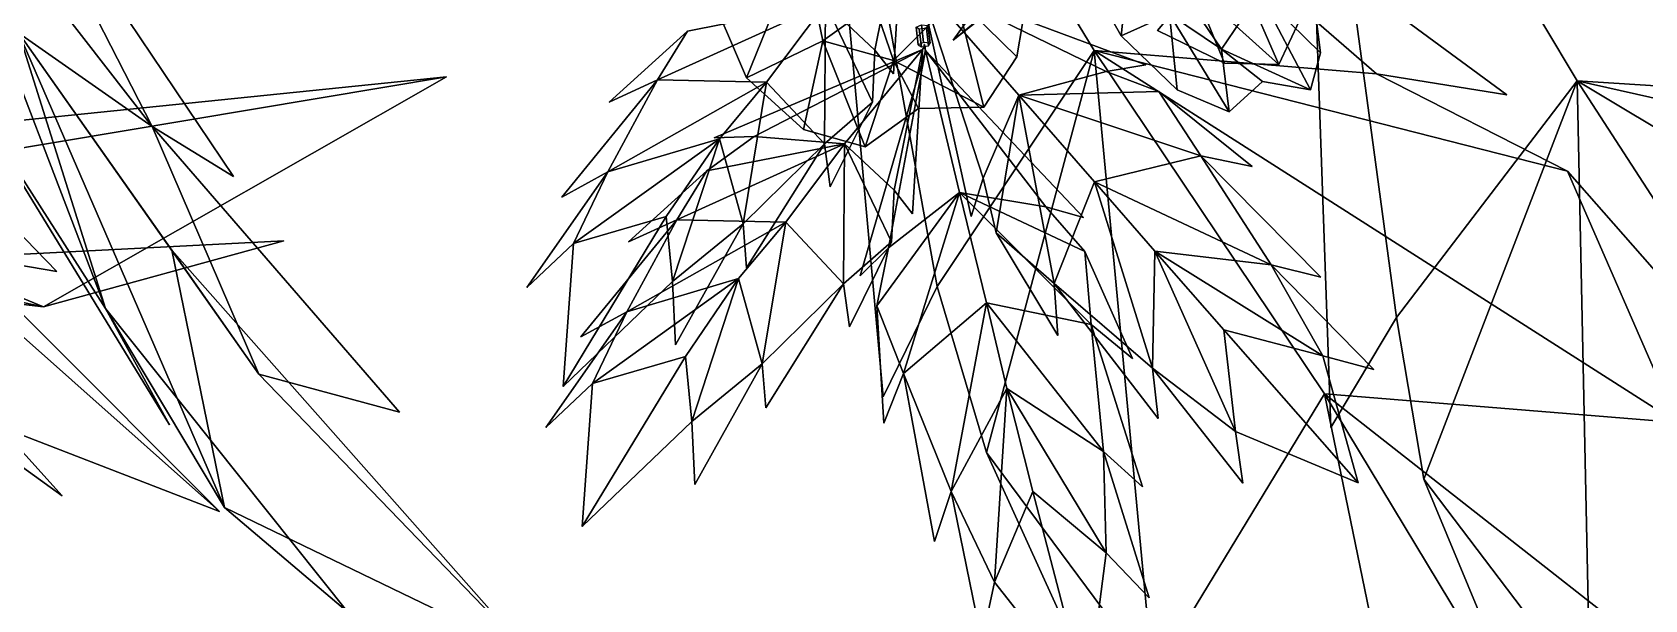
# Model space of a CAD drawing. Header units: metres. Extents: x -317 to 277, y -489 to 236.
# Drawn here: x 59.2 to 157.9, y -107.1 to -72.4 of the extents above; entities that cross this region are included whole.
import ezdxf

# ---------------------------------------------------------------- set-up
doc = ezdxf.new("R2010")
doc.units = ezdxf.units.M

msp = doc.modelspace()

# ---------------------------------------------------------------- linework, layer by layer
at = {"layer": 'Newplan_FruitU', "color": 3}
for points in [[(131.138, -60.09371, 377.6705), (119.9344, -66.7546, 386.8047), (115.5746, -72.8486, 379.5926)], [(131.138, -60.09371, 377.6705), (115.5746, -72.8486, 379.5926), (119.9344, -66.7546, 386.8047)], [(131.138, -60.09371, 377.6705), (115.5746, -72.8486, 379.5926), (120.1983, -69.167, 370.3954)], [(131.138, -60.09371, 377.6705), (120.1983, -69.167, 370.3954), (115.5746, -72.8486, 379.5926)]]:
    msp.add_3dface(points, dxfattribs=at)
at = {"layer": 'Newplan_Leaf', "color": 3}
for points in [[(106.7797, -44.7755, 308.9688), (149.4775, -76.1953, 318.3027), (141.5044, -74.9105, 314.5304)], [(106.7797, -44.7755, 308.9688), (141.5044, -74.9105, 314.5304), (149.4775, -76.1953, 318.3027)], [(141.5044, -74.9105, 314.5304), (124.2001, -73.4701, 304.3191), (106.7797, -44.7755, 308.9688)], [(141.5044, -74.9105, 314.5304), (106.7797, -44.7755, 308.9688), (124.2001, -73.4701, 304.3191)], [(114.5962, -87.9374, 294.1091), (111.2851, -94.6851, 289.3178), (106.7797, -44.7755, 308.9688)], [(114.5962, -87.9374, 294.1091), (106.7797, -44.7755, 308.9688), (111.2851, -94.6851, 289.3178)], [(106.7797, -44.7755, 308.9688), (124.2001, -73.4701, 304.3191), (114.5962, -87.9374, 294.1091)], [(106.7797, -44.7755, 308.9688), (114.5962, -87.9374, 294.1091), (124.2001, -73.4701, 304.3191)], [(136.9727, -47.2275, 294.9824), (181.3414, -77.7041, 295.1229), (172.7657, -76.5485, 292.9845)], [(136.9727, -47.2275, 294.9824), (172.7657, -76.5485, 292.9845), (181.3414, -77.7041, 295.1229)], [(172.7657, -76.5485, 292.9845), (153.7935, -75.3438, 286.3221), (136.9727, -47.2275, 294.9824)], [(172.7657, -76.5485, 292.9845), (136.9727, -47.2275, 294.9824), (153.7935, -75.3438, 286.3221)], [(142.7222, -89.8341, 277.7639), (138.699, -96.561, 273.5196), (136.9727, -47.2275, 294.9824)], [(142.7222, -89.8341, 277.7639), (136.9727, -47.2275, 294.9824), (138.699, -96.561, 273.5196)], [(136.9727, -47.2275, 294.9824), (153.7935, -75.3438, 286.3221), (142.7222, -89.8341, 277.7639)], [(136.9727, -47.2275, 294.9824), (142.7222, -89.8341, 277.7639), (153.7935, -75.3438, 286.3221)], [(57.2036, -59.9567, 266.3783), (66.512, -78.1398, 270.8947), (52.4507, -60.0354, 249.546)], [(57.2036, -59.9567, 266.3783), (52.4507, -60.0354, 249.546), (66.512, -78.1398, 270.8947)], [(66.512, -78.1398, 270.8947), (58.3427, -72.4102, 254.9263), (52.4507, -60.0354, 249.546)], [(66.512, -78.1398, 270.8947), (52.4507, -60.0354, 249.546), (58.3427, -72.4102, 254.9263)], [(52.4507, -60.0354, 249.546), (63.6505, -89.2685, 248.4321), (53.6745, -73.6822, 238.6745)], [(52.4507, -60.0354, 249.546), (53.6745, -73.6822, 238.6745), (63.6505, -89.2685, 248.4321)], [(52.4507, -60.0354, 249.546), (58.3427, -72.4102, 254.9263), (63.6505, -89.2685, 248.4321)], [(52.4507, -60.0354, 249.546), (63.6505, -89.2685, 248.4321), (58.3427, -72.4102, 254.9263)], [(57.2036, -59.9567, 266.3783), (71.4884, -81.2013, 276.9733), (66.512, -78.1398, 270.8947)], [(57.2036, -59.9567, 266.3783), (66.512, -78.1398, 270.8947), (71.4884, -81.2013, 276.9733)], [(110.7817, -73.4641, 420.6805), (107.7467, -70.625, 417.0002), (112.5199, -64.8486, 411.4263)], [(110.7817, -73.4641, 420.6805), (112.5199, -64.8486, 411.4263), (107.7467, -70.625, 417.0002)], [(112.5199, -64.8486, 411.4263), (111.9175, -74.917, 422.3031), (110.7817, -73.4641, 420.6805)], [(112.5199, -64.8486, 411.4263), (110.7817, -73.4641, 420.6805), (111.9175, -74.917, 422.3031)], [(113.4709, -69.1722, 412.7752), (127.3656, -74.3641, 412.6327), (124.9421, -74.7646, 412.6226)], [(113.4709, -69.1722, 412.7752), (124.9421, -74.7646, 412.6226), (127.3656, -74.3641, 412.6327)], [(124.9421, -74.7646, 412.6226), (119.5933, -76.2059, 412.2635), (113.4709, -69.1722, 412.7752)], [(124.9421, -74.7646, 412.6226), (113.4709, -69.1722, 412.7752), (119.5933, -76.2059, 412.2635)], [(117.4114, -81.3071, 412.4496), (116.6769, -83.6502, 412.3871), (113.4709, -69.1722, 412.7752)], [(117.4114, -81.3071, 412.4496), (113.4709, -69.1722, 412.7752), (116.6769, -83.6502, 412.3871)], [(113.4709, -69.1722, 412.7752), (119.5933, -76.2059, 412.2635), (117.4114, -81.3071, 412.4496)], [(113.4709, -69.1722, 412.7752), (117.4114, -81.3071, 412.4496), (119.5933, -76.2059, 412.2635)], [(107.7467, -70.625, 417.0002), (97.4652, -75.2729, 420.4019), (99.3041, -72.2909, 417.2523)], [(107.7467, -70.625, 417.0002), (99.3041, -72.2909, 417.2523), (97.4652, -75.2729, 420.4019)], [(107.7467, -70.625, 417.0002), (104.142, -75.4186, 420.8486), (97.4652, -75.2729, 420.4019)], [(107.7467, -70.625, 417.0002), (97.4652, -75.2729, 420.4019), (104.142, -75.4186, 420.8486)], [(107.6854, -79.194, 425.0903), (104.142, -75.4186, 420.8486), (107.7467, -70.625, 417.0002)], [(107.6854, -79.194, 425.0903), (107.7467, -70.625, 417.0002), (104.142, -75.4186, 420.8486)], [(110.6292, -76.636, 422.4476), (107.6854, -79.194, 425.0903), (107.7467, -70.625, 417.0002)], [(110.6292, -76.636, 422.4476), (107.7467, -70.625, 417.0002), (107.6854, -79.194, 425.0903)], [(110.7817, -73.4641, 420.6805), (110.6292, -76.636, 422.4476), (107.7467, -70.625, 417.0002)], [(110.7817, -73.4641, 420.6805), (107.7467, -70.625, 417.0002), (110.6292, -76.636, 422.4476)], [(45.2991, -71.1785, 265.715), (60.6854, -87.01231, 276.3906), (52.5257, -85.6321, 270.1716)], [(45.2991, -71.1785, 265.715), (52.5257, -85.6321, 270.1716), (60.6854, -87.01231, 276.3906)], [(66.512, -78.1398, 270.8947), (73.0386, -93.3045, 273.7976), (58.3427, -72.4102, 254.9263)], [(66.512, -78.1398, 270.8947), (58.3427, -72.4102, 254.9263), (73.0386, -93.3045, 273.7976)], [(73.0386, -93.3045, 273.7976), (67.7305, -85.7146, 260.322), (58.3427, -72.4102, 254.9263)], [(73.0386, -93.3045, 273.7976), (58.3427, -72.4102, 254.9263), (67.7305, -85.7146, 260.322)], [(58.3427, -72.4102, 254.9263), (70.9402, -101.4656, 257.325), (63.6505, -89.2685, 248.4321)], [(58.3427, -72.4102, 254.9263), (63.6505, -89.2685, 248.4321), (70.9402, -101.4656, 257.325)], [(58.3427, -72.4102, 254.9263), (67.7305, -85.7146, 260.322), (70.9402, -101.4656, 257.325)], [(58.3427, -72.4102, 254.9263), (70.9402, -101.4656, 257.325), (67.7305, -85.7146, 260.322)], [(97.4652, -75.2729, 420.4019), (94.5074, -76.638, 420.8029), (99.3041, -72.2909, 417.2523)], [(97.4652, -75.2729, 420.4019), (99.3041, -72.2909, 417.2523), (94.5074, -76.638, 420.8029)], [(63.6505, -89.2685, 248.4321), (67.5778, -96.4106, 246.2744), (53.6745, -73.6822, 238.6745)], [(63.6505, -89.2685, 248.4321), (53.6745, -73.6822, 238.6745), (67.5778, -96.4106, 246.2744)], [(103.3938, -78.7457, 419.8578), (100.9387, -78.821, 419.8331), (113.6948, -73.4156, 414.5318)], [(103.3938, -78.7457, 419.8578), (113.6948, -73.4156, 414.5318), (100.9387, -78.821, 419.8331)], [(113.6948, -73.4156, 414.5318), (108.9216, -79.192, 420.1057), (103.3938, -78.7457, 419.8578)], [(113.6948, -73.4156, 414.5318), (103.3938, -78.7457, 419.8578), (108.9216, -79.192, 420.1057)], [(111.9566, -82.03108, 423.786), (108.9216, -79.192, 420.1057), (113.6948, -73.4156, 414.5318)], [(111.9566, -82.03108, 423.786), (113.6948, -73.4156, 414.5318), (108.9216, -79.192, 420.1057)], [(111.6222, -85.5656, 417.8811), (109.8834, -87.2797, 418.1505), (113.8781, -73.4816, 414.4494)], [(111.6222, -85.5656, 417.8811), (113.8781, -73.4816, 414.4494), (109.8834, -87.2797, 418.1505)], [(113.8781, -73.4816, 414.4494), (115.9579, -82.1778, 417.1455), (111.6222, -85.5656, 417.8811)], [(113.8781, -73.4816, 414.4494), (111.6222, -85.5656, 417.8811), (115.9579, -82.1778, 417.1455)], [(113.6948, -73.4156, 414.5318), (113.0924, -83.484, 425.4086), (111.9566, -82.03108, 423.786)], [(113.6948, -73.4156, 414.5318), (111.9566, -82.03108, 423.786), (113.0924, -83.484, 425.4086)], [(113.8781, -73.4816, 414.4494), (123.5519, -83.7077, 419.1278), (121.2522, -83.04901, 418.5696)], [(113.8781, -73.4816, 414.4494), (121.2522, -83.04901, 418.5696), (123.5519, -83.7077, 419.1278)], [(121.2522, -83.04901, 418.5696), (115.9579, -82.1778, 417.1455), (113.8781, -73.4816, 414.4494)], [(121.2522, -83.04901, 418.5696), (113.8781, -73.4816, 414.4494), (115.9579, -82.1778, 417.1455)], [(124.2001, -73.4701, 304.3191), (117.6141, -98.09538, 286.2596), (114.5962, -87.9374, 294.1091)], [(124.2001, -73.4701, 304.3191), (114.5962, -87.9374, 294.1091), (117.6141, -98.09538, 286.2596)], [(124.2001, -73.4701, 304.3191), (127.8001, -111.8139, 285.7302), (117.6141, -98.09538, 286.2596)], [(124.2001, -73.4701, 304.3191), (117.6141, -98.09538, 286.2596), (127.8001, -111.8139, 285.7302)], [(153.2024, -80.8662, 313.2683), (159.9164, -96.2656, 310.1039), (124.2001, -73.4701, 304.3191)], [(153.2024, -80.8662, 313.2683), (124.2001, -73.4701, 304.3191), (159.9164, -96.2656, 310.1039)], [(159.9164, -96.2656, 310.1039), (138.3221, -94.5011, 299.1271), (124.2001, -73.4701, 304.3191)], [(159.9164, -96.2656, 310.1039), (124.2001, -73.4701, 304.3191), (138.3221, -94.5011, 299.1271)], [(141.5044, -74.9105, 314.5304), (153.2024, -80.8662, 313.2683), (124.2001, -73.4701, 304.3191)], [(141.5044, -74.9105, 314.5304), (124.2001, -73.4701, 304.3191), (153.2024, -80.8662, 313.2683)], [(124.2001, -73.4701, 304.3191), (138.3221, -94.5011, 299.1271), (127.8001, -111.8139, 285.7302)], [(124.2001, -73.4701, 304.3191), (127.8001, -111.8139, 285.7302), (138.3221, -94.5011, 299.1271)], [(124.9421, -74.7646, 412.6226), (128.1621, -75.9862, 411.4622), (119.5933, -76.2059, 412.2635)], [(124.9421, -74.7646, 412.6226), (119.5933, -76.2059, 412.2635), (128.1621, -75.9862, 411.4622)], [(48.8156, -81.07727, 804.2587), (84.5491, -75.08871, 802.7521), (37.3842, -79.9021, 782.6899)], [(48.8156, -81.07727, 804.2587), (37.3842, -79.9021, 782.6899), (84.5491, -75.08871, 802.7521)], [(37.3842, -79.9021, 782.6899), (84.5491, -75.08871, 802.7521), (59.861, -89.1778, 780.235)], [(37.3842, -79.9021, 782.6899), (59.861, -89.1778, 780.235), (84.5491, -75.08871, 802.7521)], [(94.415, -80.915, 425.1931), (91.6001, -82.4513, 425.5484), (97.4652, -75.2729, 420.4019)], [(94.415, -80.915, 425.1931), (97.4652, -75.2729, 420.4019), (91.6001, -82.4513, 425.5484)], [(104.142, -75.4186, 420.8486), (94.415, -80.915, 425.1931), (97.4652, -75.2729, 420.4019)], [(104.142, -75.4186, 420.8486), (97.4652, -75.2729, 420.4019), (94.415, -80.915, 425.1931)], [(104.142, -75.4186, 420.8486), (101.2607, -78.8799, 424.2348), (94.415, -80.915, 425.1931)], [(104.142, -75.4186, 420.8486), (94.415, -80.915, 425.1931), (101.2607, -78.8799, 424.2348)], [(102.7017, -84.09438, 428.9945), (101.2607, -78.8799, 424.2348), (104.142, -75.4186, 420.8486)], [(102.7017, -84.09438, 428.9945), (104.142, -75.4186, 420.8486), (101.2607, -78.8799, 424.2348)], [(107.6854, -79.194, 425.0903), (102.7017, -84.09438, 428.9945), (104.142, -75.4186, 420.8486)], [(107.6854, -79.194, 425.0903), (104.142, -75.4186, 420.8486), (102.7017, -84.09438, 428.9945)], [(128.1621, -75.9862, 411.4622), (130.7375, -79.9294, 411.356), (119.5933, -76.2059, 412.2635)], [(128.1621, -75.9862, 411.4622), (119.5933, -76.2059, 412.2635), (130.7375, -79.9294, 411.356)], [(128.1621, -75.9862, 411.4622), (133.8839, -80.5886, 410.6937), (130.7375, -79.9294, 411.356)], [(128.1621, -75.9862, 411.4622), (130.7375, -79.9294, 411.356), (133.8839, -80.5886, 410.6937)], [(153.7935, -75.3438, 286.3221), (144.3944, -99.7355, 269.2156), (142.7222, -89.8341, 277.7639)], [(153.7935, -75.3438, 286.3221), (142.7222, -89.8341, 277.7639), (144.3944, -99.7355, 269.2156)], [(153.7935, -75.3438, 286.3221), (154.5842, -113.1654, 266.3806), (144.3944, -99.7355, 269.2156)], [(153.7935, -75.3438, 286.3221), (144.3944, -99.7355, 269.2156), (154.5842, -113.1654, 266.3806)], [(184.1293, -82.1643, 289.346), (190.4426, -97.3084, 284.5471), (153.7935, -75.3438, 286.3221)], [(184.1293, -82.1643, 289.346), (153.7935, -75.3438, 286.3221), (190.4426, -97.3084, 284.5471)], [(190.4426, -97.3084, 284.5471), (167.1072, -95.8764, 277.9646), (153.7935, -75.3438, 286.3221)], [(190.4426, -97.3084, 284.5471), (153.7935, -75.3438, 286.3221), (167.1072, -95.8764, 277.9646)], [(172.7657, -76.5485, 292.9845), (184.1293, -82.1643, 289.346), (153.7935, -75.3438, 286.3221)], [(172.7657, -76.5485, 292.9845), (153.7935, -75.3438, 286.3221), (184.1293, -82.1643, 289.346)], [(153.7935, -75.3438, 286.3221), (167.1072, -95.8764, 277.9646), (154.5842, -113.1654, 266.3806)], [(153.7935, -75.3438, 286.3221), (154.5842, -113.1654, 266.3806), (167.1072, -95.8764, 277.9646)], [(110.6292, -76.636, 422.4476), (108.0422, -81.8309, 427.0119), (107.6854, -79.194, 425.0903)], [(110.6292, -76.636, 422.4476), (107.6854, -79.194, 425.0903), (108.0422, -81.8309, 427.0119)], [(119.5933, -76.2059, 412.2635), (118.2021, -84.6391, 411.2333), (117.4114, -81.3071, 412.4496)], [(119.5933, -76.2059, 412.2635), (117.4114, -81.3071, 412.4496), (118.2021, -84.6391, 411.2333)], [(119.5933, -76.2059, 412.2635), (121.7493, -87.7382, 411.1495), (118.2021, -84.6391, 411.2333)], [(119.5933, -76.2059, 412.2635), (118.2021, -84.6391, 411.2333), (121.7493, -87.7382, 411.1495)], [(130.7375, -79.9294, 411.356), (124.2377, -81.5268, 411.315), (119.5933, -76.2059, 412.2635)], [(130.7375, -79.9294, 411.356), (119.5933, -76.2059, 412.2635), (124.2377, -81.5268, 411.315)], [(119.5933, -76.2059, 412.2635), (124.2377, -81.5268, 411.315), (121.7493, -87.7382, 411.1495)], [(119.5933, -76.2059, 412.2635), (121.7493, -87.7382, 411.1495), (124.2377, -81.5268, 411.315)], [(66.512, -78.1398, 270.8947), (81.6559, -95.6229, 279.0443), (73.0386, -93.3045, 273.7976)], [(66.512, -78.1398, 270.8947), (73.0386, -93.3045, 273.7976), (81.6559, -95.6229, 279.0443)], [(101.2607, -78.8799, 424.2348), (92.3134, -85.3004, 429.3764), (94.415, -80.915, 425.1931)], [(101.2607, -78.8799, 424.2348), (94.415, -80.915, 425.1931), (92.3134, -85.3004, 429.3764)], [(101.2607, -78.8799, 424.2348), (98.00005, -83.646, 427.3564), (92.3134, -85.3004, 429.3764)], [(101.2607, -78.8799, 424.2348), (92.3134, -85.3004, 429.3764), (98.00005, -83.646, 427.3564)], [(98.3903, -87.6319, 432.1642), (98.00005, -83.646, 427.3564), (101.2607, -78.8799, 424.2348)], [(98.3903, -87.6319, 432.1642), (101.2607, -78.8799, 424.2348), (98.00005, -83.646, 427.3564)], [(102.7017, -84.09438, 428.9945), (98.3903, -87.6319, 432.1642), (101.2607, -78.8799, 424.2348)], [(102.7017, -84.09438, 428.9945), (101.2607, -78.8799, 424.2348), (98.3903, -87.6319, 432.1642)], [(108.9216, -79.192, 420.1057), (100.479, -80.8579, 420.3578), (103.3938, -78.7457, 419.8578)], [(108.9216, -79.192, 420.1057), (103.3938, -78.7457, 419.8578), (100.479, -80.8579, 420.3578)], [(14.1393, -79.5388, 771.8801), (59.861, -89.1778, 780.235), (40.3391, -86.889, 764.6998)], [(14.1393, -79.5388, 771.8801), (40.3391, -86.889, 764.6998), (59.861, -89.1778, 780.235)], [(14.1393, -79.5388, 771.8801), (37.3842, -79.9021, 782.6899), (59.861, -89.1778, 780.235)], [(14.1393, -79.5388, 771.8801), (59.861, -89.1778, 780.235), (37.3842, -79.9021, 782.6899)], [(52.5257, -85.6321, 270.1716), (70.6469, -101.7181, 268.9284), (48.1451, -79.1883, 255.7959)], [(52.5257, -85.6321, 270.1716), (48.1451, -79.1883, 255.7959), (70.6469, -101.7181, 268.9284)], [(48.1451, -79.1883, 255.7959), (70.6469, -101.7181, 268.9284), (52.7411, -94.7881, 254.0946)], [(48.1451, -79.1883, 255.7959), (52.7411, -94.7881, 254.0946), (70.6469, -101.7181, 268.9284)], [(108.9216, -79.192, 420.1057), (98.6401, -83.8399, 423.5073), (100.479, -80.8579, 420.3578)], [(108.9216, -79.192, 420.1057), (100.479, -80.8579, 420.3578), (98.6401, -83.8399, 423.5073)], [(108.9216, -79.192, 420.1057), (105.3169, -83.9856, 423.9541), (98.6401, -83.8399, 423.5073)], [(108.9216, -79.192, 420.1057), (98.6401, -83.8399, 423.5073), (105.3169, -83.9856, 423.9541)], [(107.6854, -79.194, 425.0903), (102.9251, -86.7963, 430.7437), (102.7017, -84.09438, 428.9945)], [(107.6854, -79.194, 425.0903), (102.7017, -84.09438, 428.9945), (102.9251, -86.7963, 430.7437)], [(108.8603, -87.761, 428.1958), (105.3169, -83.9856, 423.9541), (108.9216, -79.192, 420.1057)], [(108.8603, -87.761, 428.1958), (108.9216, -79.192, 420.1057), (105.3169, -83.9856, 423.9541)], [(111.804, -85.203, 425.5531), (108.8603, -87.761, 428.1958), (108.9216, -79.192, 420.1057)], [(111.804, -85.203, 425.5531), (108.9216, -79.192, 420.1057), (108.8603, -87.761, 428.1958)], [(111.9566, -82.03108, 423.786), (111.804, -85.203, 425.5531), (108.9216, -79.192, 420.1057)], [(111.9566, -82.03108, 423.786), (108.9216, -79.192, 420.1057), (111.804, -85.203, 425.5531)], [(130.7375, -79.9294, 411.356), (135.0595, -86.5961, 410.3717), (124.2377, -81.5268, 411.315)], [(130.7375, -79.9294, 411.356), (124.2377, -81.5268, 411.315), (135.0595, -86.5961, 410.3717)], [(130.7375, -79.9294, 411.356), (138.0844, -87.3565, 409.5456), (135.0595, -86.5961, 410.3717)], [(130.7375, -79.9294, 411.356), (135.0595, -86.5961, 410.3717), (138.0844, -87.3565, 409.5456)], [(92.3134, -85.3004, 429.3764), (89.4585, -87.9958, 428.8494), (94.415, -80.915, 425.1931)], [(92.3134, -85.3004, 429.3764), (94.415, -80.915, 425.1931), (89.4585, -87.9958, 428.8494)], [(98.6401, -83.8399, 423.5073), (95.6823, -85.205, 423.9084), (100.479, -80.8579, 420.3578)], [(98.6401, -83.8399, 423.5073), (100.479, -80.8579, 420.3578), (95.6823, -85.205, 423.9084)], [(153.2024, -80.8662, 313.2683), (170.8275, -100.9301, 311.1256), (159.9164, -96.2656, 310.1039)], [(153.2024, -80.8662, 313.2683), (159.9164, -96.2656, 310.1039), (170.8275, -100.9301, 311.1256)], [(124.2377, -81.5268, 411.315), (127.7717, -92.9275, 410.2042), (121.7493, -87.7382, 411.1495)], [(124.2377, -81.5268, 411.315), (121.7493, -87.7382, 411.1495), (127.7717, -92.9275, 410.2042)], [(135.0595, -86.5961, 410.3717), (127.9323, -85.7722, 411.0395), (124.2377, -81.5268, 411.315)], [(135.0595, -86.5961, 410.3717), (124.2377, -81.5268, 411.315), (127.9323, -85.7722, 411.0395)], [(124.2377, -81.5268, 411.315), (127.9323, -85.7722, 411.0395), (127.7717, -92.9275, 410.2042)], [(124.2377, -81.5268, 411.315), (127.7717, -92.9275, 410.2042), (127.9323, -85.7722, 411.0395)], [(115.9579, -82.1778, 417.1455), (112.5359, -93.2599, 419.2334), (110.898, -89.1217, 417.6889)], [(115.9579, -82.1778, 417.1455), (110.898, -89.1217, 417.6889), (112.5359, -93.2599, 419.2334)], [(115.9579, -82.1778, 417.1455), (110.898, -89.1217, 417.6889), (111.6222, -85.5656, 417.8811)], [(115.9579, -82.1778, 417.1455), (111.6222, -85.5656, 417.8811), (110.898, -89.1217, 417.6889)], [(115.9579, -82.1778, 417.1455), (117.6168, -88.9404, 418.6615), (112.5359, -93.2599, 419.2334)], [(115.9579, -82.1778, 417.1455), (112.5359, -93.2599, 419.2334), (117.6168, -88.9404, 418.6615)], [(123.6345, -85.7932, 418.5996), (124.0298, -90.2562, 420.0552), (115.9579, -82.1778, 417.1455)], [(123.6345, -85.7932, 418.5996), (115.9579, -82.1778, 417.1455), (124.0298, -90.2562, 420.0552)], [(124.0298, -90.2562, 420.0552), (117.6168, -88.9404, 418.6615), (115.9579, -82.1778, 417.1455)], [(124.0298, -90.2562, 420.0552), (115.9579, -82.1778, 417.1455), (117.6168, -88.9404, 418.6615)], [(121.2522, -83.04901, 418.5696), (123.6345, -85.7932, 418.5996), (115.9579, -82.1778, 417.1455)], [(121.2522, -83.04901, 418.5696), (115.9579, -82.1778, 417.1455), (123.6345, -85.7932, 418.5996)], [(52.7411, -94.7881, 254.0946), (61.00859, -100.7464, 252.275), (45.5929, -83.6641, 243.7917)], [(52.7411, -94.7881, 254.0946), (45.5929, -83.6641, 243.7917), (61.00859, -100.7464, 252.275)], [(98.3903, -87.6319, 432.1642), (91.6862, -94.05072, 432.4176), (98.00005, -83.646, 427.3564)], [(98.3903, -87.6319, 432.1642), (98.00005, -83.646, 427.3564), (91.6862, -94.05072, 432.4176)], [(98.00005, -83.646, 427.3564), (91.6862, -94.05072, 432.4176), (92.3134, -85.3004, 429.3764)], [(98.00005, -83.646, 427.3564), (92.3134, -85.3004, 429.3764), (91.6862, -94.05072, 432.4176)], [(95.5899, -89.482, 428.2986), (92.775, -91.01832, 428.6538), (98.6401, -83.8399, 423.5073)], [(95.5899, -89.482, 428.2986), (98.6401, -83.8399, 423.5073), (92.775, -91.01832, 428.6538)], [(105.3169, -83.9856, 423.9541), (95.5899, -89.482, 428.2986), (98.6401, -83.8399, 423.5073)], [(105.3169, -83.9856, 423.9541), (98.6401, -83.8399, 423.5073), (95.5899, -89.482, 428.2986)], [(105.3169, -83.9856, 423.9541), (102.4356, -87.4469, 427.3403), (95.5899, -89.482, 428.2986)], [(105.3169, -83.9856, 423.9541), (95.5899, -89.482, 428.2986), (102.4356, -87.4469, 427.3403)], [(102.7017, -84.09438, 428.9945), (98.5738, -91.493, 433.031), (98.3903, -87.6319, 432.1642)], [(102.7017, -84.09438, 428.9945), (98.3903, -87.6319, 432.1642), (98.5738, -91.493, 433.031)], [(103.8766, -92.6613, 432.1), (102.4356, -87.4469, 427.3403), (105.3169, -83.9856, 423.9541)], [(103.8766, -92.6613, 432.1), (105.3169, -83.9856, 423.9541), (102.4356, -87.4469, 427.3403)], [(108.8603, -87.761, 428.1958), (103.8766, -92.6613, 432.1), (105.3169, -83.9856, 423.9541)], [(108.8603, -87.761, 428.1958), (105.3169, -83.9856, 423.9541), (103.8766, -92.6613, 432.1)], [(121.7493, -87.7382, 411.1495), (121.9805, -90.9299, 410.4201), (118.2021, -84.6391, 411.2333)], [(121.7493, -87.7382, 411.1495), (118.2021, -84.6391, 411.2333), (121.9805, -90.9299, 410.4201)], [(59.861, -89.1778, 780.235), (74.5733, -85.1303, 777.6763), (40.3391, -86.889, 764.6998)], [(59.861, -89.1778, 780.235), (40.3391, -86.889, 764.6998), (74.5733, -85.1303, 777.6763)], [(73.0386, -93.3045, 273.7976), (89.6752, -110.5094, 269.8106), (67.7305, -85.7146, 260.322)], [(73.0386, -93.3045, 273.7976), (67.7305, -85.7146, 260.322), (89.6752, -110.5094, 269.8106)], [(67.7305, -85.7146, 260.322), (89.6752, -110.5094, 269.8106), (70.9402, -101.4656, 257.325)], [(67.7305, -85.7146, 260.322), (70.9402, -101.4656, 257.325), (89.6752, -110.5094, 269.8106)], [(111.804, -85.203, 425.5531), (109.2171, -90.3979, 430.1174), (108.8603, -87.761, 428.1958)], [(111.804, -85.203, 425.5531), (108.8603, -87.761, 428.1958), (109.2171, -90.3979, 430.1174)], [(123.6345, -85.7932, 418.5996), (126.5477, -92.3319, 420.4081), (124.0298, -90.2562, 420.0552)], [(123.6345, -85.7932, 418.5996), (124.0298, -90.2562, 420.0552), (126.5477, -92.3319, 420.4081)], [(127.9323, -85.7722, 411.0395), (132.8602, -96.8101, 409.777), (127.7717, -92.9275, 410.2042)], [(127.9323, -85.7722, 411.0395), (127.7717, -92.9275, 410.2042), (132.8602, -96.8101, 409.777)], [(135.0595, -86.5961, 410.3717), (138.2046, -92.167, 409.8998), (127.9323, -85.7722, 411.0395)], [(135.0595, -86.5961, 410.3717), (127.9323, -85.7722, 411.0395), (138.2046, -92.167, 409.8998)], [(138.2046, -92.167, 409.8998), (132.1544, -90.5945, 409.6216), (127.9323, -85.7722, 411.0395)], [(138.2046, -92.167, 409.8998), (127.9323, -85.7722, 411.0395), (132.1544, -90.5945, 409.6216)], [(127.9323, -85.7722, 411.0395), (132.1544, -90.5945, 409.6216), (132.8602, -96.8101, 409.777)], [(127.9323, -85.7722, 411.0395), (132.8602, -96.8101, 409.777), (132.1544, -90.5945, 409.6216)], [(135.0595, -86.5961, 410.3717), (141.3346, -93.01019, 407.6227), (138.2046, -92.167, 409.8998)], [(135.0595, -86.5961, 410.3717), (138.2046, -92.167, 409.8998), (141.3346, -93.01019, 407.6227)], [(102.4356, -87.4469, 427.3403), (93.4883, -93.8674, 432.4819), (95.5899, -89.482, 428.2986)], [(102.4356, -87.4469, 427.3403), (95.5899, -89.482, 428.2986), (93.4883, -93.8674, 432.4819)], [(102.4356, -87.4469, 427.3403), (99.1749, -92.213, 430.4619), (93.4883, -93.8674, 432.4819)], [(102.4356, -87.4469, 427.3403), (93.4883, -93.8674, 432.4819), (99.1749, -92.213, 430.4619)], [(99.5651, -96.1989, 435.2697), (99.1749, -92.213, 430.4619), (102.4356, -87.4469, 427.3403)], [(99.5651, -96.1989, 435.2697), (102.4356, -87.4469, 427.3403), (99.1749, -92.213, 430.4619)], [(103.8766, -92.6613, 432.1), (99.5651, -96.1989, 435.2697), (102.4356, -87.4469, 427.3403)], [(103.8766, -92.6613, 432.1), (102.4356, -87.4469, 427.3403), (99.5651, -96.1989, 435.2697)], [(108.8603, -87.761, 428.1958), (104.1, -95.3633, 433.8492), (103.8766, -92.6613, 432.1)], [(108.8603, -87.761, 428.1958), (103.8766, -92.6613, 432.1), (104.1, -95.3633, 433.8492)], [(127.7717, -92.9275, 410.2042), (128.1244, -96.00951, 409.3167), (121.7493, -87.7382, 411.1495)], [(127.7717, -92.9275, 410.2042), (121.7493, -87.7382, 411.1495), (128.1244, -96.00951, 409.3167)], [(70.9402, -101.4656, 257.325), (78.5083, -107.8646, 254.3354), (63.6505, -89.2685, 248.4321)], [(70.9402, -101.4656, 257.325), (63.6505, -89.2685, 248.4321), (78.5083, -107.8646, 254.3354)], [(93.4883, -93.8674, 432.4819), (90.6334, -96.5628, 431.9549), (95.5899, -89.482, 428.2986)], [(93.4883, -93.8674, 432.4819), (95.5899, -89.482, 428.2986), (90.6334, -96.5628, 431.9549)], [(112.5359, -93.2599, 419.2334), (111.3261, -96.3098, 419.3198), (110.898, -89.1217, 417.6889)], [(112.5359, -93.2599, 419.2334), (110.898, -89.1217, 417.6889), (111.3261, -96.3098, 419.3198)], [(117.6168, -88.9404, 418.6615), (115.4574, -100.4799, 421.0858), (112.5359, -93.2599, 419.2334)], [(117.6168, -88.9404, 418.6615), (112.5359, -93.2599, 419.2334), (115.4574, -100.4799, 421.0858)], [(117.6168, -88.9404, 418.6615), (118.8671, -94.1783, 420.3199), (115.4574, -100.4799, 421.0858)], [(117.6168, -88.9404, 418.6615), (115.4574, -100.4799, 421.0858), (118.8671, -94.1783, 420.3199)], [(124.0298, -90.2562, 420.0552), (124.7767, -98.04443, 421.7521), (117.6168, -88.9404, 418.6615)], [(124.0298, -90.2562, 420.0552), (117.6168, -88.9404, 418.6615), (124.7767, -98.04443, 421.7521)], [(124.7767, -98.04443, 421.7521), (118.8671, -94.1783, 420.3199), (117.6168, -88.9404, 418.6615)], [(124.7767, -98.04443, 421.7521), (117.6168, -88.9404, 418.6615), (118.8671, -94.1783, 420.3199)], [(124.0298, -90.2562, 420.0552), (127.1626, -100.2082, 421.942), (124.7767, -98.04443, 421.7521)], [(124.0298, -90.2562, 420.0552), (124.7767, -98.04443, 421.7521), (127.1626, -100.2082, 421.942)], [(138.2046, -92.167, 409.8998), (140.387, -99.9576, 405.3444), (132.1544, -90.5945, 409.6216)], [(138.2046, -92.167, 409.8998), (132.1544, -90.5945, 409.6216), (140.387, -99.9576, 405.3444)], [(132.1544, -90.5945, 409.6216), (140.387, -99.9576, 405.3444), (132.8602, -96.8101, 409.777)], [(132.1544, -90.5945, 409.6216), (132.8602, -96.8101, 409.777), (140.387, -99.9576, 405.3444)], [(99.5651, -96.1989, 435.2697), (92.8611, -102.6177, 435.5231), (99.1749, -92.213, 430.4619)], [(99.5651, -96.1989, 435.2697), (99.1749, -92.213, 430.4619), (92.8611, -102.6177, 435.5231)], [(99.1749, -92.213, 430.4619), (92.8611, -102.6177, 435.5231), (93.4883, -93.8674, 432.4819)], [(99.1749, -92.213, 430.4619), (93.4883, -93.8674, 432.4819), (92.8611, -102.6177, 435.5231)], [(103.8766, -92.6613, 432.1), (99.7487, -100.0601, 436.1365), (99.5651, -96.1989, 435.2697)], [(103.8766, -92.6613, 432.1), (99.5651, -96.1989, 435.2697), (99.7487, -100.0601, 436.1365)], [(115.4574, -100.4799, 421.0858), (114.4261, -103.5367, 421.0313), (112.5359, -93.2599, 419.2334)], [(115.4574, -100.4799, 421.0858), (112.5359, -93.2599, 419.2334), (114.4261, -103.5367, 421.0313)], [(132.8602, -96.8101, 409.777), (133.3181, -99.9747, 407.4385), (127.7717, -92.9275, 410.2042)], [(132.8602, -96.8101, 409.777), (127.7717, -92.9275, 410.2042), (133.3181, -99.9747, 407.4385)], [(118.8671, -94.1783, 420.3199), (118.1137, -106.0337, 422.8879), (115.4574, -100.4799, 421.0858)], [(118.8671, -94.1783, 420.3199), (115.4574, -100.4799, 421.0858), (118.1137, -106.0337, 422.8879)], [(118.8671, -94.1783, 420.3199), (120.4556, -100.4903, 421.1731), (118.1137, -106.0337, 422.8879)], [(118.8671, -94.1783, 420.3199), (118.1137, -106.0337, 422.8879), (120.4556, -100.4903, 421.1731)], [(124.7767, -98.04443, 421.7521), (124.9479, -104.2477, 423.3766), (118.8671, -94.1783, 420.3199)], [(124.7767, -98.04443, 421.7521), (118.8671, -94.1783, 420.3199), (124.9479, -104.2477, 423.3766)], [(124.9479, -104.2477, 423.3766), (120.4556, -100.4903, 421.1731), (118.8671, -94.1783, 420.3199)], [(124.9479, -104.2477, 423.3766), (118.8671, -94.1783, 420.3199), (120.4556, -100.4903, 421.1731)], [(138.3221, -94.5011, 299.1271), (146.4169, -133.8843, 282.5254), (127.8001, -111.8139, 285.7302)], [(138.3221, -94.5011, 299.1271), (127.8001, -111.8139, 285.7302), (146.4169, -133.8843, 282.5254)], [(159.9164, -96.2656, 310.1039), (172.4572, -121.2776, 302.2879), (138.3221, -94.5011, 299.1271)], [(159.9164, -96.2656, 310.1039), (138.3221, -94.5011, 299.1271), (172.4572, -121.2776, 302.2879)], [(172.4572, -121.2776, 302.2879), (148.7805, -111.8606, 296.4201), (138.3221, -94.5011, 299.1271)], [(172.4572, -121.2776, 302.2879), (138.3221, -94.5011, 299.1271), (148.7805, -111.8606, 296.4201)], [(138.3221, -94.5011, 299.1271), (148.7805, -111.8606, 296.4201), (146.4169, -133.8843, 282.5254)], [(138.3221, -94.5011, 299.1271), (146.4169, -133.8843, 282.5254), (148.7805, -111.8606, 296.4201)], [(167.1072, -95.8764, 277.9646), (172.7127, -134.6613, 259.0836), (154.5842, -113.1654, 266.3806)], [(167.1072, -95.8764, 277.9646), (154.5842, -113.1654, 266.3806), (172.7127, -134.6613, 259.0836)], [(127.8001, -111.8139, 285.7302), (128.2951, -121.521, 278.8469), (117.6141, -98.09538, 286.2596)], [(127.8001, -111.8139, 285.7302), (117.6141, -98.09538, 286.2596), (128.2951, -121.521, 278.8469)], [(124.7767, -98.04443, 421.7521), (127.5784, -106.9874, 422.2503), (124.9479, -104.2477, 423.3766)], [(124.7767, -98.04443, 421.7521), (124.9479, -104.2477, 423.3766), (127.5784, -106.9874, 422.2503)], [(154.5842, -113.1654, 266.3806), (153.9572, -122.7039, 259.2759), (144.3944, -99.7355, 269.2156)], [(154.5842, -113.1654, 266.3806), (144.3944, -99.7355, 269.2156), (153.9572, -122.7039, 259.2759)], [(118.1137, -106.0337, 422.8879), (117.327, -109.6664, 421.5174), (115.4574, -100.4799, 421.0858)], [(118.1137, -106.0337, 422.8879), (115.4574, -100.4799, 421.0858), (117.327, -109.6664, 421.5174)], [(120.4556, -100.4903, 421.1731), (123.772, -113.245, 421.4081), (118.1137, -106.0337, 422.8879)], [(120.4556, -100.4903, 421.1731), (118.1137, -106.0337, 422.8879), (123.772, -113.245, 421.4081)], [(124.9479, -104.2477, 423.3766), (123.772, -113.245, 421.4081), (120.4556, -100.4903, 421.1731)], [(124.9479, -104.2477, 423.3766), (120.4556, -100.4903, 421.1731), (123.772, -113.245, 421.4081)]]:
    msp.add_3dface(points, dxfattribs=at)
at = {"layer": 'Newplan_Mrstm', "color": 3}
for points in [[(122.6125, -66.8321, 429.6841), (125.8725, -72.5842, 429.661), (126.6536, -65.1452, 424.4375)], [(122.6125, -66.8321, 429.6841), (126.6536, -65.1452, 424.4375), (125.8725, -72.5842, 429.661)], [(125.8725, -72.5842, 429.661), (128.8165, -71.2555, 424.9661), (126.6536, -65.1452, 424.4375)], [(125.8725, -72.5842, 429.661), (126.6536, -65.1452, 424.4375), (128.8165, -71.2555, 424.9661)], [(100.3908, -69.2305, 405.6944), (102.9177, -75.1485, 404.1752), (106.3218, -66.7188, 403.4101)], [(100.3908, -69.2305, 405.6944), (106.3218, -66.7188, 403.4101), (102.9177, -75.1485, 404.1752)], [(102.9177, -75.1485, 404.1752), (107.5977, -72.8967, 401.8296), (106.3218, -66.7188, 403.4101)], [(102.9177, -75.1485, 404.1752), (106.3218, -66.7188, 403.4101), (107.5977, -72.8967, 401.8296)], [(106.3218, -66.7188, 403.4101), (107.5977, -72.8967, 401.8296), (110.7311, -70.6389, 398.5269)], [(106.3218, -66.7188, 403.4101), (110.7311, -70.6389, 398.5269), (107.5977, -72.8967, 401.8296)], [(115.7616, -70.2168, 397.9447), (119.468, -73.8579, 396.3548), (120.166, -69.7603, 396.0703)], [(115.7616, -70.2168, 397.9447), (120.166, -69.7603, 396.0703), (119.468, -73.8579, 396.3548)], [(128.0839, -72.2589, 423.0897), (132.1908, -74.2475, 421.0183), (130.2999, -69.6129, 418.555)], [(128.0839, -72.2589, 423.0897), (130.2999, -69.6129, 418.555), (132.1908, -74.2475, 421.0183)], [(130.0342, -70.4716, 420.0951), (132.0167, -73.4022, 421.0391), (134.3269, -69.9573, 417.4245)], [(130.0342, -70.4716, 420.0951), (134.3269, -69.9573, 417.4245), (132.0167, -73.4022, 421.0391)], [(132.1908, -74.2475, 421.0183), (135.5136, -74.3445, 418.4438), (130.2999, -69.6129, 418.555)], [(132.1908, -74.2475, 421.0183), (130.2999, -69.6129, 418.555), (135.5136, -74.3445, 418.4438)], [(130.2999, -69.6129, 418.555), (135.5136, -74.3445, 418.4438), (133.7675, -70.2934, 414.3381)], [(130.2999, -69.6129, 418.555), (133.7675, -70.2934, 414.3381), (135.5136, -74.3445, 418.4438)], [(132.0167, -73.4022, 421.0391), (137.4642, -75.8912, 419.1671), (134.3269, -69.9573, 417.4245)], [(132.0167, -73.4022, 421.0391), (134.3269, -69.9573, 417.4245), (137.4642, -75.8912, 419.1671)], [(134.3269, -69.9573, 417.4245), (138.0798, -73.6188, 415.9989), (137.6157, -70.0396, 413.9177)], [(134.3269, -69.9573, 417.4245), (137.6157, -70.0396, 413.9177), (138.0798, -73.6188, 415.9989)], [(134.3269, -69.9573, 417.4245), (137.4642, -75.8912, 419.1671), (138.0798, -73.6188, 415.9989)], [(134.3269, -69.9573, 417.4245), (138.0798, -73.6188, 415.9989), (137.4642, -75.8912, 419.1671)], [(107.5977, -72.8967, 401.8296), (111.9269, -74.09777, 398.6538), (110.7311, -70.6389, 398.5269)], [(107.5977, -72.8967, 401.8296), (110.7311, -70.6389, 398.5269), (111.9269, -74.09777, 398.6538)], [(110.7311, -70.6389, 398.5269), (111.9269, -74.09777, 398.6538), (115.7616, -70.2168, 397.9447)], [(110.7311, -70.6389, 398.5269), (115.7616, -70.2168, 397.9447), (111.9269, -74.09777, 398.6538)], [(111.9269, -74.09777, 398.6538), (117.4514, -76.9403, 397.7732), (115.7616, -70.2168, 397.9447)], [(111.9269, -74.09777, 398.6538), (115.7616, -70.2168, 397.9447), (117.4514, -76.9403, 397.7732)], [(115.7616, -70.2168, 397.9447), (117.4514, -76.9403, 397.7732), (119.468, -73.8579, 396.3548)], [(115.7616, -70.2168, 397.9447), (119.468, -73.8579, 396.3548), (117.4514, -76.9403, 397.7732)], [(128.8165, -71.2555, 424.9661), (132.0167, -73.4022, 421.0391), (130.0342, -70.4716, 420.0951)], [(128.8165, -71.2555, 424.9661), (130.0342, -70.4716, 420.0951), (132.0167, -73.4022, 421.0391)], [(133.7675, -70.2934, 414.3381), (135.5136, -74.3445, 418.4438), (136.7827, -71.6445, 415.5173)], [(133.7675, -70.2934, 414.3381), (136.7827, -71.6445, 415.5173), (135.5136, -74.3445, 418.4438)], [(125.8725, -72.5842, 429.661), (129.2827, -75.8827, 428.0475), (128.8165, -71.2555, 424.9661)], [(125.8725, -72.5842, 429.661), (128.8165, -71.2555, 424.9661), (129.2827, -75.8827, 428.0475)], [(129.2827, -75.8827, 428.0475), (132.4828, -77.2255, 425.674), (128.8165, -71.2555, 424.9661)], [(129.2827, -75.8827, 428.0475), (128.8165, -71.2555, 424.9661), (132.4828, -77.2255, 425.674)], [(128.8165, -71.2555, 424.9661), (132.4828, -77.2255, 425.674), (132.0167, -73.4022, 421.0391)], [(128.8165, -71.2555, 424.9661), (132.0167, -73.4022, 421.0391), (132.4828, -77.2255, 425.674)], [(102.9177, -75.1485, 404.1752), (106.4159, -78.3102, 402.4787), (107.5977, -72.8967, 401.8296)], [(102.9177, -75.1485, 404.1752), (107.5977, -72.8967, 401.8296), (106.4159, -78.3102, 402.4787)], [(106.4159, -78.3102, 402.4787), (110.1835, -79.3877, 400.9547), (107.5977, -72.8967, 401.8296)], [(106.4159, -78.3102, 402.4787), (107.5977, -72.8967, 401.8296), (110.1835, -79.3877, 400.9547)], [(107.5977, -72.8967, 401.8296), (110.1835, -79.3877, 400.9547), (111.9269, -74.09777, 398.6538)], [(107.5977, -72.8967, 401.8296), (111.9269, -74.09777, 398.6538), (110.1835, -79.3877, 400.9547)], [(132.0167, -73.4022, 421.0391), (132.4828, -77.2255, 425.674), (134.5086, -75.3784, 422.5197)], [(132.0167, -73.4022, 421.0391), (134.5086, -75.3784, 422.5197), (132.4828, -77.2255, 425.674)], [(134.5086, -75.3784, 422.5197), (137.4642, -75.8912, 419.1671), (132.0167, -73.4022, 421.0391)], [(134.5086, -75.3784, 422.5197), (132.0167, -73.4022, 421.0391), (137.4642, -75.8912, 419.1671)], [(111.9269, -74.09777, 398.6538), (110.1835, -79.3877, 400.9547), (113.4469, -77.03613, 399.8212)], [(111.9269, -74.09777, 398.6538), (113.4469, -77.03613, 399.8212), (110.1835, -79.3877, 400.9547)], [(113.4469, -77.03613, 399.8212), (117.4514, -76.9403, 397.7732), (111.9269, -74.09777, 398.6538)], [(113.4469, -77.03613, 399.8212), (111.9269, -74.09777, 398.6538), (117.4514, -76.9403, 397.7732)]]:
    msp.add_3dface(points, dxfattribs=at)
at = {"layer": 'Newplan_Petiole', "color": 3}
for points in [[(113.6348, -71.9175, 414.2857), (113.765, -72.9879, 414.6839), (113.4393, -73.1296, 414.4094), (113.3091, -72.05921, 414.0112)], [(113.3091, -72.05921, 414.0112), (113.4393, -73.1296, 414.4094), (113.6264, -73.2516, 414.0201), (113.4963, -72.1812, 413.6219)], [(114.0303, -71.9532, 414.0604), (114.1604, -73.02362, 414.4586), (113.765, -72.9879, 414.6839), (113.6348, -71.9175, 414.2857)], [(113.9394, -72.1161, 413.6521), (114.0696, -73.1865, 414.0503), (114.1604, -73.02362, 414.4586), (114.0303, -71.9532, 414.0604)], [(113.4963, -72.1812, 413.6219), (113.6264, -73.2516, 414.0201), (114.0696, -73.1865, 414.0503), (113.9394, -72.1161, 413.6521)], [(113.7463, -73.3503, 414.4811), (113.6946, -73.4086, 414.5387), (113.6868, -73.4101, 414.5303), (113.7382, -73.3521, 414.4731)], [(113.7382, -73.3521, 414.4731), (113.6868, -73.4101, 414.5303), (113.69, -73.4191, 414.524), (113.7422, -73.36, 414.4657)], [(113.7422, -73.36, 414.4657), (113.69, -73.4191, 414.524), (113.6997, -73.4234, 414.5284), (113.7528, -73.363, 414.469)], [(113.7554, -73.3571, 414.4785), (113.7027, -73.417, 414.5374), (113.6946, -73.4086, 414.5387), (113.7463, -73.3503, 414.4811)], [(113.7528, -73.363, 414.469), (113.6997, -73.4234, 414.5284), (113.7027, -73.417, 414.5374), (113.7554, -73.3571, 414.4785)], [(113.7839, -73.2795, 414.4265), (113.7463, -73.3503, 414.4811), (113.7382, -73.3521, 414.4731), (113.7756, -73.2819, 414.4189)], [(113.7756, -73.2819, 414.4189), (113.7382, -73.3521, 414.4731), (113.7422, -73.36, 414.4657), (113.7802, -73.2883, 414.4106)], [(113.7802, -73.2883, 414.4106), (113.7422, -73.36, 414.4657), (113.7528, -73.363, 414.469), (113.7913, -73.2899, 414.4129)], [(113.7937, -73.2845, 414.4228), (113.7554, -73.3571, 414.4785), (113.7463, -73.3503, 414.4811), (113.7839, -73.2795, 414.4265)], [(113.7913, -73.2899, 414.4129), (113.7528, -73.363, 414.469), (113.7554, -73.3571, 414.4785), (113.7937, -73.2845, 414.4228)], [(113.806, -73.199, 414.3772), (113.7839, -73.2795, 414.4265), (113.7756, -73.2819, 414.4189), (113.7976, -73.202, 414.3699)], [(113.7976, -73.202, 414.3699), (113.7756, -73.2819, 414.4189), (113.7802, -73.2883, 414.4106), (113.8025, -73.2068, 414.3607)], [(113.8025, -73.2068, 414.3607), (113.7802, -73.2883, 414.4106), (113.7913, -73.2899, 414.4129), (113.8139, -73.2068, 414.3621)], [(113.8162, -73.202, 414.3723), (113.7937, -73.2845, 414.4228), (113.7839, -73.2795, 414.4265), (113.806, -73.199, 414.3772)], [(113.8139, -73.2068, 414.3621), (113.7913, -73.2899, 414.4129), (113.7937, -73.2845, 414.4228), (113.8162, -73.202, 414.3723)], [(113.8117, -73.1109, 414.3344), (113.806, -73.199, 414.3772), (113.7976, -73.202, 414.3699), (113.8033, -73.1139, 414.3271)], [(113.8033, -73.1139, 414.3271), (113.7976, -73.202, 414.3699), (113.8025, -73.2068, 414.3607), (113.8081, -73.1188, 414.3179)], [(113.8081, -73.1188, 414.3179), (113.8025, -73.2068, 414.3607), (113.8139, -73.2068, 414.3621), (113.8195, -73.1188, 414.3194)], [(113.8117, -73.1121, 414.3349), (113.8249, -73.2036, 414.3677), (113.8166, -73.2073, 414.3607), (113.8034, -73.1158, 414.3279)], [(113.8034, -73.1158, 414.3279), (113.8166, -73.2073, 414.3607), (113.8213, -73.2102, 414.3507), (113.8081, -73.1188, 414.3179)], [(113.8218, -73.114, 414.3296), (113.8162, -73.202, 414.3723), (113.806, -73.199, 414.3772), (113.8117, -73.1109, 414.3344)], [(113.8081, -73.1188, 414.3179), (113.8213, -73.2102, 414.3507), (113.8326, -73.2084, 414.3513), (113.8195, -73.1169, 414.3186)], [(113.8218, -73.1128, 414.3291), (113.835, -73.2043, 414.3618), (113.8249, -73.2036, 414.3677), (113.8117, -73.1121, 414.3349)], [(113.8195, -73.1188, 414.3194), (113.8139, -73.2068, 414.3621), (113.8162, -73.202, 414.3723), (113.8218, -73.114, 414.3296)], [(113.8249, -73.2036, 414.3677), (113.8402, -73.2954, 414.3993), (113.8319, -73.2991, 414.3923), (113.8166, -73.2073, 414.3607)], [(113.8166, -73.2073, 414.3607), (113.8319, -73.2991, 414.3923), (113.8366, -73.3018, 414.3822), (113.8213, -73.2102, 414.3507)], [(113.8195, -73.1169, 414.3186), (113.8326, -73.2084, 414.3513), (113.835, -73.2043, 414.3618), (113.8218, -73.1128, 414.3291)], [(113.8213, -73.2102, 414.3507), (113.8366, -73.3018, 414.3822), (113.8479, -73.2997, 414.3828), (113.8326, -73.2084, 414.3513)], [(113.835, -73.2043, 414.3618), (113.8502, -73.2957, 414.3933), (113.8402, -73.2954, 414.3993), (113.8249, -73.2036, 414.3677)], [(113.8402, -73.2954, 414.3993), (113.8575, -73.3871, 414.4297), (113.8492, -73.391, 414.4228), (113.8319, -73.2991, 414.3923)], [(113.8319, -73.2991, 414.3923), (113.8492, -73.391, 414.4228), (113.8539, -73.3935, 414.4126), (113.8366, -73.3018, 414.3822)], [(113.8326, -73.2084, 414.3513), (113.8479, -73.2997, 414.3828), (113.8502, -73.2957, 414.3933), (113.835, -73.2043, 414.3618)], [(113.8366, -73.3018, 414.3822), (113.8539, -73.3935, 414.4126), (113.8652, -73.3912, 414.4131), (113.8479, -73.2997, 414.3828)], [(113.8502, -73.2957, 414.3933), (113.8675, -73.3873, 414.4236), (113.8575, -73.3871, 414.4297), (113.8402, -73.2954, 414.3993)], [(113.8479, -73.2997, 414.3828), (113.8652, -73.3912, 414.4131), (113.8675, -73.3873, 414.4236), (113.8502, -73.2957, 414.3933)], [(113.8575, -73.3871, 414.4297), (113.8769, -73.4789, 414.4588), (113.8686, -73.4829, 414.4519), (113.8492, -73.391, 414.4228)], [(113.8492, -73.391, 414.4228), (113.8686, -73.4829, 414.4519), (113.8733, -73.4851, 414.4416), (113.8539, -73.3935, 414.4126)], [(113.8539, -73.3935, 414.4126), (113.8733, -73.4851, 414.4416), (113.8845, -73.4826, 414.4421), (113.8652, -73.3912, 414.4131)], [(113.8675, -73.3873, 414.4236), (113.8869, -73.4788, 414.4526), (113.8769, -73.4789, 414.4588), (113.8575, -73.3871, 414.4297)], [(113.8652, -73.3912, 414.4131), (113.8845, -73.4826, 414.4421), (113.8869, -73.4788, 414.4526), (113.8675, -73.3873, 414.4236)]]:
    msp.add_3dface(points, dxfattribs=at)

doc.saveas('drawing.dxf')
